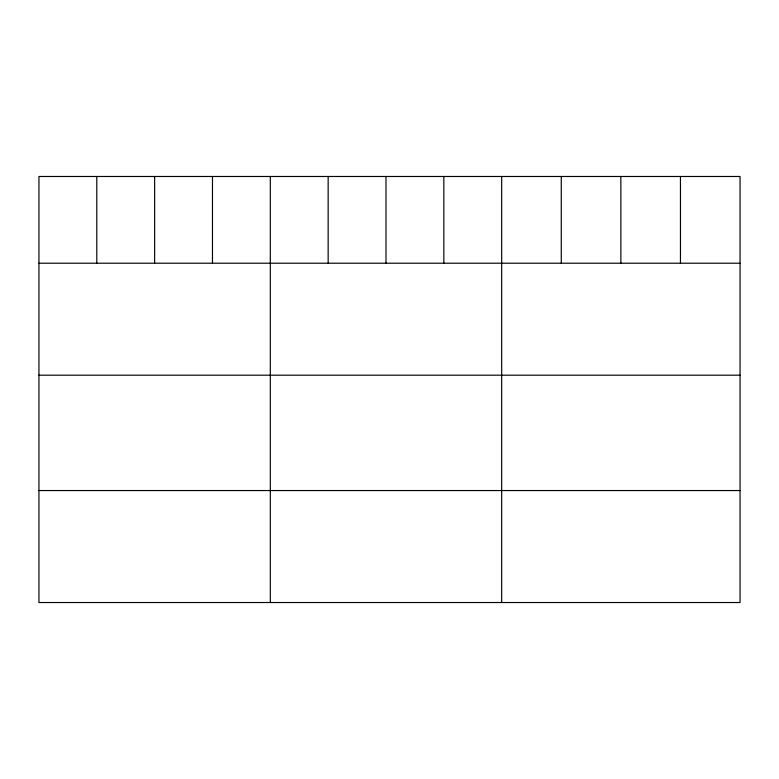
<?xml version="1.0" encoding="UTF-8"?>
<svg xmlns="http://www.w3.org/2000/svg" width="779" height="779" viewBox="0 0 779 779"><rect width="100%" height="100%" fill="white"/><g stroke="black" fill="none" stroke-linecap="round" stroke-linejoin="round"><path stroke-width="1.17" d="M740.05 263.214L740.05 602.518L38.95 602.518L38.95 176.482L740.05 176.482L740.05 263.214L38.95 263.214M38.95 375.186L740.05 375.186M38.95 490.546L740.05 490.546M680.457 176.482L680.457 263.214M620.863 176.482L620.863 263.214M561.269 176.482L561.269 263.214M501.676 176.482L501.676 602.518M443.835 176.482L443.835 263.214M385.994 176.482L385.994 263.214M328.154 176.482L328.154 263.214M270.313 176.482L270.313 602.518M212.472 176.482L212.472 263.214M154.632 176.482L154.632 263.214M96.791 176.482L96.791 263.214"/></g></svg>
